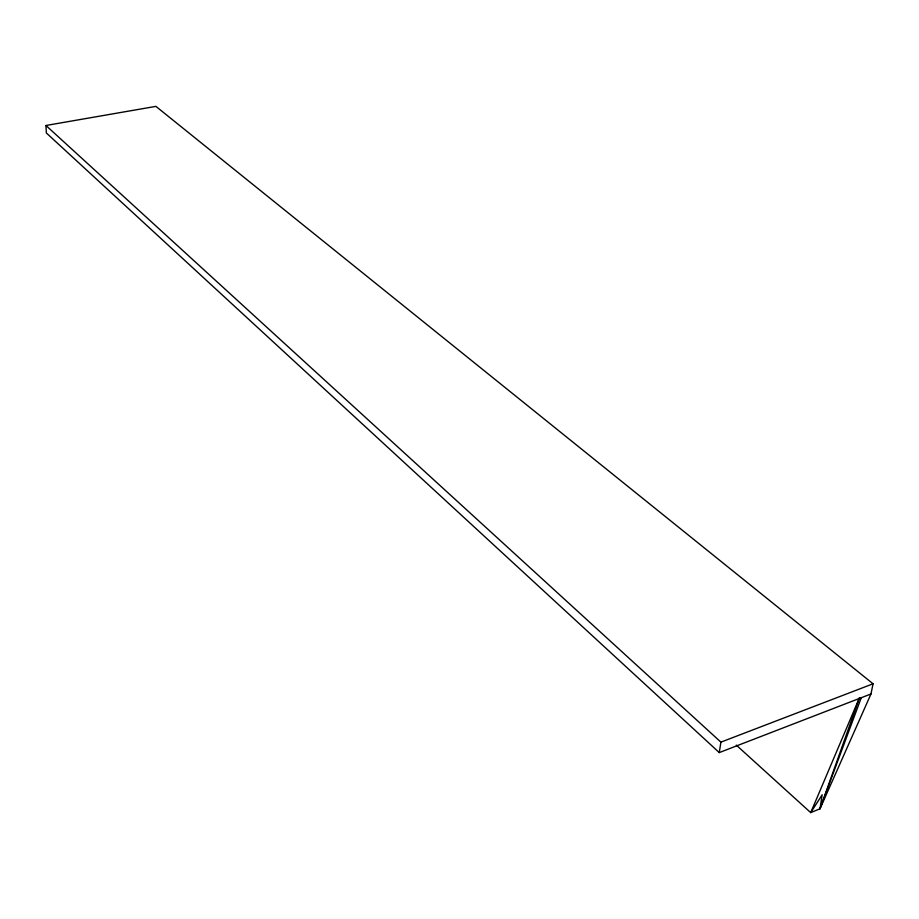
<?xml version="1.0" encoding="UTF-8"?>
<svg xmlns="http://www.w3.org/2000/svg" width="919" height="919" viewBox="0 0 919 919"><rect width="100%" height="100%" fill="white"/><g stroke="black" fill="none" stroke-linecap="round" stroke-linejoin="round"><path stroke-width="1.38" d="M859.368 697.935L810.719 812.626L820.012 808.777L822.149 794.786L810.719 812.626L736.28 745.114M870.982 693.971L719.267 752.592L720.91 742.138L45.95 125.489L155.897 106.374L873.05 683.793L870.982 693.971L820.012 808.777L859.437 697.969M820.012 808.777L861.275 697.716M720.91 742.138L873.05 683.793M719.267 752.592L46.352 132.979L45.95 125.489"/></g></svg>
